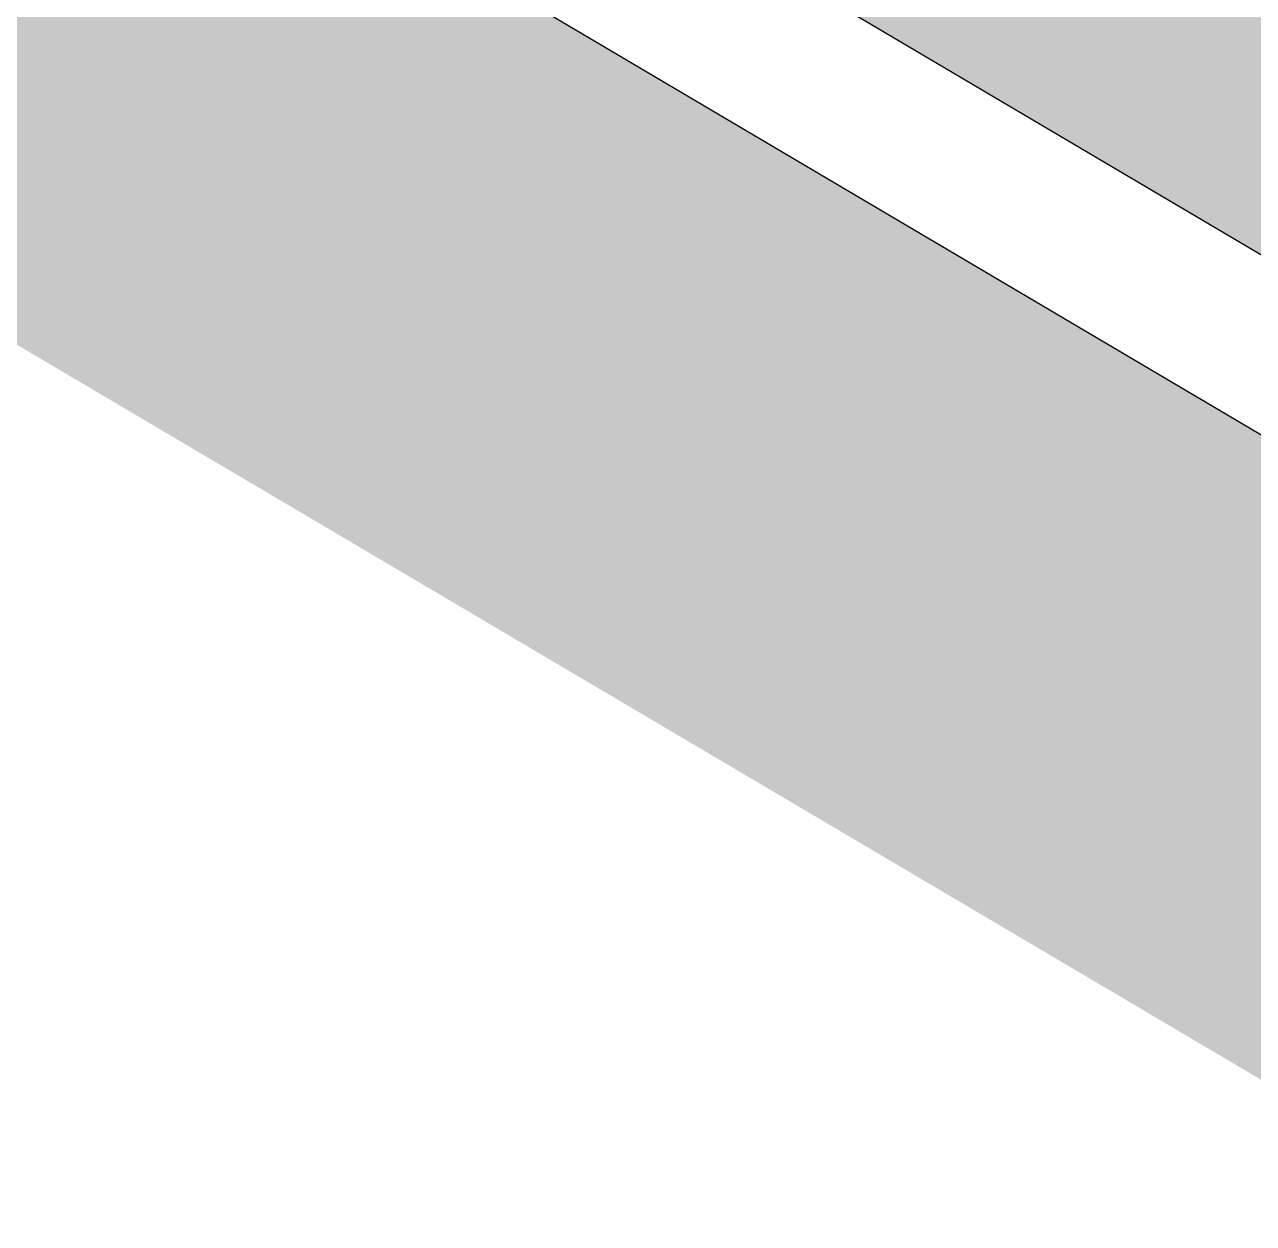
# Model space of a CAD drawing. Extents: x 1 to 1213870, y 9 to 1586095.
# Drawn here: x 606939.246 to 606939.8, y 793029.178 to 793029.718 of the extents above; entities that cross this region are included whole.
import ezdxf

# ---------------------------------------------------------------- set-up
doc = ezdxf.new("R2010")
doc.units = 0
doc.header["$LTSCALE"] = 10
doc.header["$MEASUREMENT"] = 0
for name, color, linetype in [('lA-DE-SEC-LINE', 40, 'Continuous'), ('LA-DT-HATCH', 252, 'Continuous'), ('LA-DT-SEC-LINE-LAYER', 254, 'Continuous')]:
    doc.layers.add(name, color=color, linetype=linetype)

msp = doc.modelspace()

# ---------------------------------------------------------------- hatches: boundary and pattern name
at = {"layer": 'LA-DT-HATCH'}
h = msp.add_hatch(dxfattribs=at)
h.set_pattern_fill('AR-PARQ1', color=256, scale=0.01, angle=-311.712, style=0)
h.set_pattern_definition([(32.86803, (607017.40011, 793092.4451), (0.03566603, 0.16591544), [0.12, -0.12]), (32.86803, (607017.41097, 793092.4283), (0.03566603, 0.16591544), [0.12, -0.12]), (32.86803, (607017.42182, 793092.4115), (0.03566603, 0.16591544), [0.12, -0.12]), (32.86803, (607017.43267, 793092.3947), (0.03566603, 0.16591544), [0.12, -0.12]), (32.86803, (607017.44353, 793092.3779), (0.03566603, 0.16591544), [0.12, -0.12]), (32.86803, (607017.45438, 793092.3611), (0.03566603, 0.16591544), [0.12, -0.12]), (32.86803, (607017.46524, 793092.3443), (0.03566603, 0.16591544), [0.12, -0.12]), (302.86803, (607017.5009, 793092.51022), (-0.03566603, -0.16591544), [0.12, -0.12]), (302.86803, (607017.5177, 793092.52107), (-0.03566603, -0.16591544), [0.12, -0.12]), (302.86803, (607017.5345, 793092.53193), (-0.03566603, -0.16591544), [0.12, -0.12]), (302.86803, (607017.5513, 793092.54278), (-0.03566603, -0.16591544), [0.12, -0.12]), (302.86803, (607017.5681, 793092.55364), (-0.03566603, -0.16591544), [0.12, -0.12]), (302.86803, (607017.5849, 793092.56449), (-0.03566603, -0.16591544), [0.12, -0.12]), (302.86803, (607017.60169, 793092.57535), (-0.03566603, -0.16591544), [0.12, -0.12])])
h.paths.add_polyline_path([(606941.40927, 793027.95748), (606941.61925, 793028.09316), (606941.37624, 793028.46925), (606941.18963, 793028.48167), (606940.94638, 793028.85814), (606938.44345, 793030.33642), (606938.26602, 793030.61102), (606938.30802, 793030.63815), (606937.86106, 793031.32989), (606937.56708, 793031.13994), (606938.16923, 793030.20803), (606941.05723, 793028.50232)])
h = msp.add_hatch(dxfattribs=at)
h.set_pattern_fill('AR-CONC', color=256, scale=0.01, angle=-284.712, style=0)
h.set_pattern_definition([(19.868, (606944.06502, 793034.35349), (0.05888367, -0.04143324), [0.0075, -0.0825]), (324.868, (606944.06502, 793034.35349), (0.02575934, 0.0720202), [0.006, -0.066]), (70.3195, (606944.06993, 793034.350034), (0.084643, 0.03058694), [0.006374, -0.0701142]), (16.0522, (606944.07506, 793034.370785), (0.0839937, -0.0678901), [0.01125, -0.12375]), (66.5037, (606944.08206, 793034.36513), (0.1297364, 0.0373293), [0.009561, -0.1051714]), (321.0522, (606944.07506, 793034.37078), (0.1297364, 0.0373293), [0.009, -0.099]), (350.868, (606944.0812, 793034.36144), (0.0314136, -0.0647857), [0.0075, -0.0825]), (295.868, (606944.0812, 793034.36144), (0.0574457, 0.0505019), [0.006, -0.066]), (41.3195, (606944.08382, 793034.35604), (0.0888593, -0.0142838), [0.006374, -0.0701142]), (7.36803, (606944.065022, 793034.353487), (0.01776272, 0.02818062), [0, -0.0652, 0, -0.067, 0, -0.06625]), (337.36803, (606944.065022, 793034.353487), (0.04255134, 0.02090563), [0, -0.0382, 0, -0.0637, 0, -0.02525]), (297.36803, (606944.045735, 793034.364682), (0.04503654, -0.02874824), [0, -0.025, 0, -0.078, 0, -0.1035]), (287.368, (606944.037086, 793034.3697), (0.0554633, -0.02061777), [0, -0.0325, 0, -0.0518, 0, -0.0735])])
h.paths.add_polyline_path([(606941.10996, 793028.73396), (606941.36193, 793028.89678), (606941.22897, 793029.10256), (606941.10298, 793029.02115), (606940.94017, 793029.27313), (606940.81418, 793029.19172), (606940.65137, 793029.4437), (606940.52538, 793029.36229), (606940.36257, 793029.61427), (606940.23658, 793029.53286), (606940.07377, 793029.78484), (606939.94778, 793029.70344), (606939.78497, 793029.95541), (606939.65898, 793029.87401), (606939.49617, 793030.12598), (606939.37018, 793030.04458), (606939.20737, 793030.29655), (606939.08138, 793030.21515), (606938.91857, 793030.46713), (606938.79258, 793030.38572), (606938.59992, 793030.68389), (606938.47393, 793030.60249), (606938.59992, 793030.68389), (606938.38994, 793030.54821), (606938.49327, 793030.38829), (606940.99621, 793028.91)])

# ---------------------------------------------------------------- linework, layer by layer
at = {"layer": 'lA-DE-SEC-LINE', "elevation": 0}
msp.add_lwpolyline([(606940.81418, 793029.19172), (606940.65137, 793029.4437), (606940.52538, 793029.36229), (606940.36257, 793029.61427), (606940.23658, 793029.53286), (606940.07377, 793029.78484), (606939.94778, 793029.70344), (606939.78497, 793029.95541), (606939.65898, 793029.87401), (606939.49617, 793030.12598), (606939.37018, 793030.04458), (606939.20737, 793030.29655), (606939.08138, 793030.21515), (606938.91857, 793030.46713), (606938.79258, 793030.38572), (606938.59992, 793030.68389), (606938.47393, 793030.60249), (606938.59992, 793030.68389), (606938.38994, 793030.54821), (606938.49327, 793030.38829), (606940.99621, 793028.91)], dxfattribs=at)
at = {"layer": 'LA-DT-SEC-LINE-LAYER', "elevation": 0.00023}
msp.add_lwpolyline([(606941.61925, 793028.09316), (606941.37624, 793028.46925), (606941.18963, 793028.48167), (606940.94638, 793028.85814), (606938.44345, 793030.33642), (606938.26602, 793030.61102)], dxfattribs=at)

doc.saveas('drawing.dxf')
